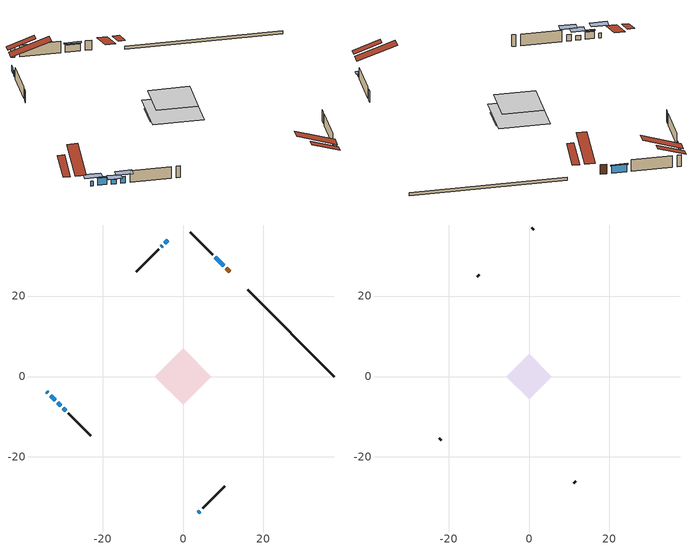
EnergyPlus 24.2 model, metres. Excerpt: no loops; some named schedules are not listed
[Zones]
conditioned space
 floor adiabatic (Floor2 construction): -5.14,0 0,5.14 5.14,0 0,-5.14 z0.61
 floor adiabatic (AdiabaticFloorConstruction): -7,0 0,7 7,0 0,-7 z0.61
 floor foundation (Slab1 construction): -5.39,1.62 -1.62,5.39 5.39,-1.62 1.62,-5.39 z0
 floor foundation (Slab2 construction): -4.63,0 0,4.63 4.63,0 0,-4.63 z0
 wall outside (AdiabaticWallConstruction 1): 11.67,26 10.78,26.89 z0.61:2.64
 wall outside (AdiabaticWallConstruction): -33.88,-3.79 -33.59,-4.08 z0.61:1.63; -3.79,33.88 -4.48,33.2 / -5.13,32.54 -5.44,32.24 z0.61:1.83; 3.79,-33.88 4.23,-33.45 z0.61:1.12; -32.94,-4.74 -31.75,-5.92 / 10.13,27.55 8.08,29.6 z0.61:2.13; -31.09,-6.58 -30.45,-7.23 z0.61:1.53; -29.79,-7.88 -29.18,-8.49 z0.61:1.98
 wall outside (Wall1 construction): 4.88,-32.79 10.44,-27.23 / -28.52,-9.15 -22.96,-14.71 / -6.09,31.58 -11.65,26.02 / 7.42,30.26 1.86,35.82 z0.61:3.05
 wall foundation (FoundationWall1 construction): 37.67,0 16.12,21.55 z0:0.61
 window (WindowConstruction 6): -33.88,-3.79 -33.59,-4.08 z0.61:1.62
 window (WindowConstruction 4): -3.79,33.88 -4.48,33.2 z0.61:1.83
 window (WindowConstruction 5): 3.79,-33.88 4.22,-33.45 z0.61:1.12
 window (WindowConstruction 7): -5.14,32.54 -5.43,32.24 z0.61:1.83
 window (WindowConstruction): -32.94,-4.74 -31.75,-5.92 z0.61:2.13
 window (WindowConstruction 1): -31.09,-6.58 -30.45,-7.23 z0.61:1.52
 window (WindowConstruction 2): -29.79,-7.88 -29.18,-8.49 z0.61:1.98
 window (WindowConstruction 3): 10.13,27.55 8.08,29.6 z0.61:2.13
 door (Door): 11.67,26 10.78,26.89 z0.61:2.64
 ceiling adiabatic (AdiabaticFloorConstruction): 0,-7 7,0 0,7 -7,0 z0.61
 roof outside (Roof1 construction): 1.01,-36.66,3.05 -2.83,-32.83,4.86 -3.84,-33.84,4.86 0,-37.67,3.05; -36.66,-1.01,3.05 -32.83,2.83,4.86 -33.84,3.84,4.86 -37.67,0,3.05; -1.01,36.66,3.05 2.83,32.83,4.86 3.84,33.84,4.86 0,37.67,3.05; 14.45,23.22,3.05 10.62,19.38,4.86 11.63,18.37,4.86 15.46,22.21,3.05
attic - vented
 floor to conditioned space (Floor1 construction Reversed): -5.72,0 0,5.72 5.72,0 0,-5.72 z3.05
 wall outside (Wall2 construction): 11.1,-26.57 11.64,-26.03 / -22.3,-15.37 -21.76,-15.91 / -12.31,25.36 -12.85,24.82 / 1.2,36.47 0.66,37.02 z0.61:3.05
 roof outside (Roof2 construction): 3.14,-34.54,3.05 -2.43,-28.97,5.67 -3.9,-30.44,5.67 1.67,-36.01,3.05; -34.54,-3.14,3.05 -28.97,2.43,5.67 -30.44,3.9,5.67 -36.01,-1.67,3.05; -3.14,34.54,3.05 2.43,28.97,5.67 3.9,30.44,5.67 -1.67,36.01,3.05; 12.33,25.35,3.05 6.76,19.78,5.67 8.23,18.31,5.67 13.8,23.88,3.05
shading: -32.52,-5.16 -34.96,-2.72 -36.03,-3.79 -33.59,-6.23 z3.15; 4.37,-33.31 3.65,-34.02 3.94,-34.32 4.66,-33.6 z1.32; -31.61,-6.07 -33.08,-4.6 -33.37,-4.89 -31.9,-6.36 z2.34; -29.8,-7.87 -31.74,-5.94 -32.81,-7.01 -30.88,-8.95 z2.44; -28.32,-9.36 -30.65,-7.02 -31.73,-8.1 -29.39,-10.43 z3.2; 7.93,29.74 10.27,27.41 10.56,27.7 8.22,30.03 z2.34
[Building]
Building 1: Terrain=Suburbs
[Site:Location]
Quebec Intl AP_QC: Latitude {deg}=46.8; Longitude {deg}=-71.38; Time Zone {hr}=-5; Elevation {m}=74; Keep Site Location Information=Yes
[Site:GroundTemperature:Shallow]
0.0108218, -2.24938, -2.43038, -1.3578, 2.94801, 7.23376, 10.9493, 13.303, 13.5029, 11.5886, 7.96783, 3.81355
[Site:WaterMainsTemperature]
Calculation Method=Schedule; Temperature Schedule=mains temperature schedule
[Material] Roughness=Rough; Thermal Absorptance=0.9
Name | Thickness {m} | Conductivity {W/m-K} | Density {kg/m3} | Specific Heat {J/kg-K} | Solar Absorptance | Visible Absorptance
asphalt or fiberglass shingles | 0.00635 | 0.162714 | 1121.4 | 1465.45 | 0.4 | 0.4
ceiling loosefill ins | 0.169333 | 0.0480833 | 16.02 | 1046.75 | 0.7 | 0.7
ceiling stud and cavity | 0.1397 | 0.136553 | 65.682 | 1177.47 | 0.7 | 0.7
concrete 4.0 in. | 0.1016 | 1.803125 | 2242.8 | 837.4 | 0.7 | 0.7
concrete 8.0 in. | 0.2032 | 1.803125 | 2242.8 | 837.4 | 0.7 | 0.7
door material | 0.04445 | 0.0451087 | 512.64 | 1214.23 | 0.7 | 0.7
exterior vertical ins | 0.0525934 | 0.029427 | 32.04 | 1214.23 | 0.7 | 0.7
floor covering | 0.0127 | 9.015625 | 54.468 | 1339.84 | 0.6 | 0.6
floor covering 1 | 0.0127 | 0.0433444 | 54.468 | 1339.84 | 0.6 | 0.6
floor rigid ins; wall rigid ins 1 | 0.512978 | 0.029427 | 32.04 | 1214.23 | 0.7 | 0.7
floor stud and cavity | 0.0889 | 0.234607 | 50.32683 | 1063.81 | 0.7 | 0.7
floor stud and cavity 1 | 0.1397 | 1.75129 | 37.0049 | 1207.88 | 0.7 | 0.7
furniture material conditioned space 1 | 0.1524 | 0.115458 | 640.8 | 1214.23 | 0.6 | 0.6
gypsum board | 0.0127 | 0.160291 | 801 | 837.4 | 0.6 | 0.6
gypsum board 1 | 0.0127 | 0.160291 | 801 | 837.4 | 0.7 | 0.7
osb sheathing 0.5 in. | 0.0127 | 0.115458 | 512.64 | 1214.23 | 0.7 | 0.7
osb sheathing 0.75 in. | 0.01905 | 0.115458 | 512.64 | 1214.23 | 0.7 | 0.7
roof rigid ins | 0.103632 | 0.029427 | 32.04 | 1214.23 | 0.7 | 0.7
roof stud and cavity | 0.2032 | 0.258291 | 78.34581 | 1123.46 | 0.7 | 0.7
wall rigid ins | 0.051816 | 0.029427 | 32.04 | 1214.23 | 0.7 | 0.7
wall stud and cavity | 0.1397 | 0.157107 | 139.0536 | 1170.24 | 0.7 | 0.7
wall stud and cavity 1 | 0.0889 | 6.1454 | 50.32683 | 1063.81 | 0.6 | 0.6
wall stud and cavity 2 | 0.0889 | 0.380278 | 52.3479 | 1209.89 | 0.7 | 0.7
wall stud and cavity 3 | 0.0889 | 0.391764 | 83.0341 | 1211.67 | 0.7 | 0.7
wood siding | 0.0254 | 0.102417 | 544.68 | 1172.36 | 0.4 | 0.4
wood siding 1 | 0.00254 | 0.102417 | 544.68 | 1172.36 | 0.4 | 0.4
wood siding 2; wood siding 3 | 0.0254 | 0.102417 | 544.68 | 1172.36 | 0.7 | 0.7
[WindowMaterial:SimpleGlazingSystem]
Name | U-Factor {W/m2-K} | Solar Heat Gain Coefficient
WindowMaterial | 2.14004 | 0.6
WindowMaterial 1 | 2.22521 | 0.52
WindowMaterial 2 | 2.200225 | 0.54
WindowMaterial 3 | 2.18206 | 0.56
WindowMaterial 4 | 2.74418 | 0.37
WindowMaterial 5 | 3.13937 | 0.43
WindowMaterial 6 | 3.04 | 0.45
[Construction]
AdiabaticFloorConstruction: floor stud and cavity 1, floor rigid ins, osb sheathing 0.75 in., floor covering 1
AdiabaticWallConstruction: wood siding 2, wall rigid ins 1, wall stud and cavity 2, gypsum board
AdiabaticWallConstruction 1: wood siding 3, wall rigid ins 1, wall stud and cavity 2, gypsum board
Door: door material
Floor1 construction Reversed: gypsum board, ceiling stud and cavity, ceiling loosefill ins
Floor2 construction: floor stud and cavity, floor covering
FoundationWall1 construction: concrete 8.0 in., gypsum board 1
furniture construction conditioned space 1: furniture material conditioned space 1
PartitionWallConstruction: gypsum board, wall stud and cavity 3, gypsum board
Roof1 construction: asphalt or fiberglass shingles, roof rigid ins, osb sheathing 0.75 in., roof stud and cavity, gypsum board
Roof2 construction: asphalt or fiberglass shingles
Slab1 construction; Slab2 construction: concrete 4.0 in.
Wall1 construction: wood siding, wall rigid ins, osb sheathing 0.5 in., wall stud and cavity, gypsum board
Wall2 construction: wood siding 1, wall stud and cavity 1
WindowConstruction: WindowMaterial
WindowConstruction 1: WindowMaterial 1
WindowConstruction 2; WindowConstruction 4: WindowMaterial 2
WindowConstruction 3: WindowMaterial 3
WindowConstruction 5: WindowMaterial 4
WindowConstruction 6: WindowMaterial 5
WindowConstruction 7: WindowMaterial 6
[Zone] Multiplier=1; Part of Total Floor Area=Yes
Name | Volume {m3}
attic - vented | 27.875
conditioned space | 224.3
[Space]
Name | Zone | Volume {m3}
attic - vented 1 | attic - vented | 27.875
conditioned space 1 | conditioned space | 224.3
[ZoneInfiltration:EffectiveLeakageArea]
infil attic - vented 1: Zone or Space=attic - vented 1; Schedule=Always On Discrete; Effective Air Leakage Area {cm2}=2414.77; Stack Coefficient=0.000352141; Wind Coefficient=1.26788e-05
[ZoneMixing]
whole house fan mix: Zone or Space=attic - vented; Schedule=Always On Continuous; Design Flow Rate Calculation Method=Flow/Zone; Design Flow Rate {m3/s}=0; Source Zone or Space=conditioned space
[SurfaceProperty:ExposedFoundationPerimeter] Exposed Perimeter Calculation Method=TotalExposedPerimeter
Name | Total Exposed Perimeter {m}
Slab1 | 30.48
Slab2 | 18.593
[InternalMass] Zone or ZoneList=conditioned space; Space or SpaceList=conditioned space 1
Name | Construction | Surface Area {m2}
furniture mass conditioned space 1 | furniture construction conditioned space 1 | 98.68
partition wall mass | PartitionWallConstruction | 193.86
[Lights]
interior lighting: Zone or ZoneList or Space or SpaceList=conditioned space 1; Schedule=interior lighting schedule; Design Level Calculation Method=LightingLevel; Lighting Level {W}=343.2; Return Air Fraction=0; Fraction Radiant=0.6; Fraction Visible=0.2; Fraction Replaceable=1
[People]
occupants: Zone or ZoneList or Space or SpaceList=conditioned space 1; Number of People Schedule=occupants schedule; Number of People Calculation Method=People; Number of People=3; Fraction Radiant=0.314171; Sensible Heat Fraction=0.56303; Activity Level Schedule=occupants activity schedule; Carbon Dioxide Generation Rate {m3/s-W}=0; Enable ASHRAE 55 Comfort Warnings=No; Mean Radiant Temperature Calculation Type=EnclosureAveraged
[ElectricEquipment] Zone or ZoneList or Space or SpaceList=conditioned space 1; Design Level Calculation Method=EquipmentLevel
Name | Schedule | Design Level {W} | Fraction Latent | Fraction Radiant | Fraction Lost
clothes dryer | clothes dryer schedule | 140.772 | 0.015 | 0.081 | 0.85
clothes washer | clothes washer schedule | 32.1985 | 0.03 | 0.162 | 0.7
cooking range | cooking range schedule | 215.147 | 0.08 | 0.432 | 0.2
dishwasher | dishwasher schedule | 66.8632 | 0.3 | 0.18 | 0.4
fridge | fridge schedule | 72.9452 | 0 | 0.6 | 0
mech vent bath fan 0 | mech vent bath fan 0 schedule | 50.2 | 0 | 0 | 1
mech vent house fan | mech vent house fan schedule | 0 | 0 | 0 | 1
mech vent house fan cfis | mech vent house fan cfis schedule | 0 | 0 | 0 | 0
mech vent range fan 0 | mech vent range fan 0 schedule | 57 | 0 | 0 | 1
misc plug loads | misc plug loads schedule | 494.7 | 0.045 | 0.513 | 0.1
whole house fan | Always On Discrete | 0 | 0 | 0 | 1
[OtherEquipment] Zone or ZoneList or Space or SpaceList=conditioned space 1; Design Level Calculation Method=EquipmentLevel
Name | Fuel Type | Schedule | Design Level {W} | Fraction Latent | Fraction Radiant | Fraction Lost
clothes dryer 1 | Electricity | clothes dryer schedule | 0 | 0.015 | 0.081 | 0.85
cooking range 1 | Electricity | cooking range schedule | 0 | 0.08 | 0.432 | 0.2
general water use latent | None | general water use schedule | 62.594 | 1 | 0 | 0
general water use sensible | None | general water use schedule | -61.6891 | 0 | 0.6 | 0
mech vent house fan latent load | None | Always On Discrete | 0 | 1 | 0 | 0
mech vent house fan sensible load | None | Always On Discrete | 0 | 0 | 0 | 0
water heater energy adjustment1 | Electricity | Always On Discrete | 0.01 | 0 | 0 | 1
[ZoneInfiltration:DesignFlowRate] Zone or ZoneList or Space or SpaceList=conditioned space 1; Schedule=Always On Discrete; Design Flow Rate Calculation Method=Flow/Zone; Design Flow Rate {m3/s}=0
infil flow; natural vent flow; whole house fan flow
[ZoneControl:Thermostat]
conditioned space Thermostat: Zone or ZoneList=conditioned space; Control Type Schedule=conditioned space Thermostat Schedule; Control 1=conditioned space temperature setpoint; Temperature Difference Between Cutout And Setpoint {deltaC}=0
[ZoneHVAC:Baseboard:Convective:Electric]
electric baseboard: Availability Schedule=Always On Discrete; Heating Design Capacity {W}=10734.9; Efficiency=1
[AirLoopHVAC:UnitarySystem]
unit heater unitary system: Control Type=Load; Controlling Zone or Thermostat Location=conditioned space; Dehumidification Control Type=None; Availability Schedule=Always On Discrete; Supply Fan=unit heater supply fan; Fan Placement=BlowThrough; Supply Air Fan Operating Mode Schedule=unit heater auto fan schedule; Heating Coil=unit heater htg coil; DX Heating Coil Sizing Ratio=1; Use DOAS DX Cooling Coil=No; Minimum Supply Air Temperature {C}=2; Latent Load Control=SensibleOnlyLoadControl; Cooling Supply Air Flow Rate Method=None; Heating Supply Air Flow Rate Method=SupplyAirFlowRate; Heating Supply Air Flow Rate {m3/s}=0.00141584; No Load Supply Air Flow Rate Method=SupplyAirFlowRate; No Load Supply Air Flow Rate {m3/s}=0; No Load Supply Air Flow Rate Control Set To Low Speed=Yes; Maximum Supply Air Temperature {C}=48.8889; Maximum Outdoor Dry-Bulb Temperature for Supplemental Heater Operation {C}=21; Ancillary On-Cycle Electric Power {W}=0; Ancillary Off-Cycle Electric Power {W}=0
[Fan:SystemModel]
unit heater supply fan: Availability Schedule=Always On Discrete; Design Maximum Air Flow Rate {m3/s}=0.00141584; Speed Control Method=Discrete; Electric Power Minimum Flow Rate Fraction=0.2; Design Pressure Rise {Pa}=500; Motor Efficiency=1; Motor In Air Stream Fraction=1; Design Electric Power Consumption {W}=Autosize; Design Power Sizing Method=PowerPerFlow; Electric Power Per Unit Flow Rate {W/(m3/s)}=28251.7; Electric Power Per Unit Flow Rate Per Unit Pressure {W/((m3/s)-Pa)}=1.66667; Fan Total Efficiency=0.7; Motor Loss Radiative Fraction=0; Number of Speeds=1; Speed Flow Fraction 1=1; Speed Electric Power Fraction 1=1
[Coil:Heating:Fuel]
unit heater htg coil: Availability Schedule=Always On Discrete; Fuel Type=OtherFuel1; Burner Efficiency=0.3; Nominal Capacity {W}=0.293071; On Cycle Parasitic Electric Load {W}=0; Off Cycle Parasitic Fuel Load {W}=0
[Zone equipment]
conditioned space: electric baseboard, unit heater unitary system
[Foundation:Kiva] Initial Indoor Air Temperature {C}=18; Wall Depth Below Slab {m}=0.2032
Name | Wall Height Above Grade {m} | Custom Block Material Name 1 | Custom Block Depth 1 {m} | Custom Block X Position 1 {m} | Custom Block Z Position 1 {m}
Foundation Kiva 1 | 0.609996 | exterior vertical ins | 0.609996 | 0.2159 | 0
Foundation Kiva 2 | 0.1016
[Foundation:Kiva:Settings]
Soil Conductivity {W/m-K}=0.849921; Soil Density {kg/m3}=1842.3; Soil Specific Heat {J/kg-K}=418.7; Ground Solar Absorptivity=0.9; Ground Thermal Absorptivity=0.9; Ground Surface Roughness {m}=0.03; Far-Field Width {m}=40; Deep-Ground Boundary Condition=ZeroFlux; Deep-Ground Depth {m}=40; Minimum Cell Dimension {m}=0.2; Maximum Cell Growth Coefficient=3; Simulation Timestep=Timestep
[Exterior:Lights]
exterior lighting: Schedule=exterior lighting schedule; Design Level {W}=75.6
[EnergyManagementSystem:GlobalVariable]
infil_program_Qfan
infil_program_Qinf
natural_vent_program_Qnv
natural_vent_program_Qwhf
[EnergyManagementSystem:Sensor]
Name | Output:Variable or Output:Meter Index Key | Output:Variable or Output:Meter
airflow_gain | infil flow | Infiltration Sensible Heat Gain Energy
airflow_gain_1 | natural vent flow | Infiltration Sensible Heat Gain Energy
airflow_gain_2 | whole house fan flow | Infiltration Sensible Heat Gain Energy
airflow_loss | infil flow | Infiltration Sensible Heat Loss Energy
airflow_loss_1 | natural vent flow | Infiltration Sensible Heat Loss Energy
airflow_loss_2 | whole house fan flow | Infiltration Sensible Heat Loss Energy
clg_load_cond |  | Cooling:EnergyTransfer:Zone:CONDITIONED SPACE
clg_sp_s; clg_sp_s_1 | cooling setpoint | Schedule Value
clothes_dryer_exhaust_0_sch_s | clothes dryer exhaust 0 schedule | Schedule Value
conditioned_space_clg_unmet_s | conditioned space | Zone Cooling Setpoint Not Met Time
conditioned_space_htg_unmet_s | conditioned space | Zone Heating Setpoint Not Met Time
cool_season | cooling season schedule | Schedule Value
fridge_tin_s | conditioned space | Zone Mean Air Temperature
htg_load_cond |  | Heating:EnergyTransfer:Zone:CONDITIONED SPACE
htg_sp_s; htg_sp_s_1 | heating setpoint | Schedule Value
ig_ee_conv | clothes dryer | Electric Equipment Convective Heating Energy
ig_ee_conv_2 | cooking range | Electric Equipment Convective Heating Energy
ig_ee_conv_4 | fridge | Electric Equipment Convective Heating Energy
ig_ee_conv_5 | misc plug loads | Electric Equipment Convective Heating Energy
ig_ee_conv_6 | whole house fan | Electric Equipment Convective Heating Energy
ig_ee_rad | clothes dryer | Electric Equipment Radiant Heating Energy
ig_ee_rad_2 | cooking range | Electric Equipment Radiant Heating Energy
ig_ee_rad_4 | fridge | Electric Equipment Radiant Heating Energy
ig_ee_rad_5 | misc plug loads | Electric Equipment Radiant Heating Energy
ig_ee_rad_6 | whole house fan | Electric Equipment Radiant Heating Energy
ig_lgt_conv | interior lighting | Lights Convective Heating Energy
ig_lgt_rad | interior lighting | Lights Radiant Heating Energy
ig_lgt_vis | interior lighting | Lights Visible Radiation Heating Energy
ig_oe_conv | clothes dryer 1 | Other Equipment Convective Heating Energy
ig_oe_conv_1 | cooking range 1 | Other Equipment Convective Heating Energy
ig_oe_conv_2 | general water use latent | Other Equipment Convective Heating Energy
ig_oe_conv_3 | general water use sensible | Other Equipment Convective Heating Energy
ig_oe_conv_4 | water heater energy adjustment1 | Other Equipment Convective Heating Energy
ig_oe_rad | clothes dryer 1 | Other Equipment Radiant Heating Energy
ig_oe_rad_1 | cooking range 1 | Other Equipment Radiant Heating Energy
ig_oe_rad_2 | general water use latent | Other Equipment Radiant Heating Energy
ig_oe_rad_3 | general water use sensible | Other Equipment Radiant Heating Energy
ig_oe_rad_4 | water heater energy adjustment1 | Other Equipment Radiant Heating Energy
ig_ppl_conv | occupants | People Convective Heating Energy
ig_ppl_rad | occupants | People Radiant Heating Energy
im_conv | furniture mass conditioned space 1 | Surface Inside Face Convection Heat Gain Energy
im_conv_1 | partition wall mass | Surface Inside Face Convection Heat Gain Energy
im_ig | furniture mass conditioned space 1 | Surface Inside Face Internal Gains Radiation Heat Gain Energy
im_ig_1 | partition wall mass | Surface Inside Face Internal Gains Radiation Heat Gain Energy
im_lgt | furniture mass conditioned space 1 | Surface Inside Face Lights Radiation Heat Gain Energy
im_lgt_1 | partition wall mass | Surface Inside Face Lights Radiation Heat Gain Energy
im_sol | furniture mass conditioned space 1 | Surface Inside Face Solar Radiation Heat Gain Energy
im_sol_1 | partition wall mass | Surface Inside Face Solar Radiation Heat Gain Energy
im_surf | furniture mass conditioned space 1 | Surface Inside Face Net Surface Thermal Radiation Heat Gain Energy
im_surf_1 | partition wall mass | Surface Inside Face Net Surface Thermal Radiation Heat Gain Energy
mech_vent_bath_fan_0_sch_s | mech vent bath fan 0 schedule | Schedule Value
mech_vent_range_fan_0_sch_s | mech vent range fan 0 schedule | Schedule Value
mv_conv | mech vent bath fan 0 | Electric Equipment Convective Heating Energy
mv_conv_1 | mech vent house fan | Electric Equipment Convective Heating Energy
mv_conv_2 | mech vent house fan cfis | Electric Equipment Convective Heating Energy
mv_conv_3 | mech vent range fan 0 | Electric Equipment Convective Heating Energy
mv_conv_4 | mech vent house fan latent load | Other Equipment Convective Heating Energy
mv_conv_5 | mech vent house fan sensible load | Other Equipment Convective Heating Energy
mv_rad | mech vent bath fan 0 | Electric Equipment Radiant Heating Energy
mv_rad_1 | mech vent house fan | Electric Equipment Radiant Heating Energy
mv_rad_2 | mech vent house fan cfis | Electric Equipment Radiant Heating Energy
mv_rad_3 | mech vent range fan 0 | Electric Equipment Radiant Heating Energy
mv_rad_4 | mech vent house fan latent load | Other Equipment Radiant Heating Energy
mv_rad_5 | mech vent house fan sensible load | Other Equipment Radiant Heating Energy
natural_vent_s | natural vent schedule | Schedule Value
out_pb_s |  | Site Outdoor Air Barometric Pressure
out_wt_s |  | Site Outdoor Air Humidity Ratio
site_vw_s |  | Site Wind Speed
ss_back_out | Window1 | Surface Window Shortwave from Zone Back Out Window Heat Transfer Rate
ss_back_out_1 | Window10 | Surface Window Shortwave from Zone Back Out Window Heat Transfer Rate
ss_back_out_2 | Window11 | Surface Window Shortwave from Zone Back Out Window Heat Transfer Rate
ss_back_out_3 | Window3 | Surface Window Shortwave from Zone Back Out Window Heat Transfer Rate
ss_back_out_4 | Window4 | Surface Window Shortwave from Zone Back Out Window Heat Transfer Rate
ss_back_out_5 | Window5 | Surface Window Shortwave from Zone Back Out Window Heat Transfer Rate
ss_back_out_6 | Window6 | Surface Window Shortwave from Zone Back Out Window Heat Transfer Rate
ss_back_out_7 | Window7 | Surface Window Shortwave from Zone Back Out Window Heat Transfer Rate
ss_conv | Door1 | Surface Inside Face Convection Heat Gain Energy
ss_conv_1 | Window1 | Surface Inside Face Convection Heat Gain Energy
ss_conv_2 | Window10 | Surface Inside Face Convection Heat Gain Energy
ss_conv_3 | Window11 | Surface Inside Face Convection Heat Gain Energy
ss_conv_4 | Window3 | Surface Inside Face Convection Heat Gain Energy
ss_conv_5 | Window4 | Surface Inside Face Convection Heat Gain Energy
ss_conv_6 | Window5 | Surface Inside Face Convection Heat Gain Energy
ss_conv_7 | Window6 | Surface Inside Face Convection Heat Gain Energy
ss_conv_8 | Window7 | Surface Inside Face Convection Heat Gain Energy
ss_ig | Door1 | Surface Inside Face Internal Gains Radiation Heat Gain Energy
ss_ig_1 | Window1 | Surface Inside Face Internal Gains Radiation Heat Gain Energy
ss_ig_2 | Window10 | Surface Inside Face Internal Gains Radiation Heat Gain Energy
ss_ig_3 | Window11 | Surface Inside Face Internal Gains Radiation Heat Gain Energy
ss_ig_4 | Window3 | Surface Inside Face Internal Gains Radiation Heat Gain Energy
ss_ig_5 | Window4 | Surface Inside Face Internal Gains Radiation Heat Gain Energy
ss_ig_6 | Window5 | Surface Inside Face Internal Gains Radiation Heat Gain Energy
ss_ig_7 | Window6 | Surface Inside Face Internal Gains Radiation Heat Gain Energy
ss_ig_8 | Window7 | Surface Inside Face Internal Gains Radiation Heat Gain Energy
ss_lgt | Door1 | Surface Inside Face Lights Radiation Heat Gain Energy
ss_sol | Door1 | Surface Inside Face Solar Radiation Heat Gain Energy
ss_surf | Door1 | Surface Inside Face Net Surface Thermal Radiation Heat Gain Energy
ss_surf_1 | Window1 | Surface Inside Face Net Surface Thermal Radiation Heat Gain Energy
ss_surf_2 | Window10 | Surface Inside Face Net Surface Thermal Radiation Heat Gain Energy
ss_surf_3 | Window11 | Surface Inside Face Net Surface Thermal Radiation Heat Gain Energy
ss_surf_4 | Window3 | Surface Inside Face Net Surface Thermal Radiation Heat Gain Energy
ss_surf_5 | Window4 | Surface Inside Face Net Surface Thermal Radiation Heat Gain Energy
ss_surf_6 | Window5 | Surface Inside Face Net Surface Thermal Radiation Heat Gain Energy
ss_surf_7 | Window6 | Surface Inside Face Net Surface Thermal Radiation Heat Gain Energy
ss_surf_8 | Window7 | Surface Inside Face Net Surface Thermal Radiation Heat Gain Energy
ss_trans_in | Window1 | Surface Window Transmitted Solar Radiation Rate
ss_trans_in_1 | Window10 | Surface Window Transmitted Solar Radiation Rate
ss_trans_in_2 | Window11 | Surface Window Transmitted Solar Radiation Rate
ss_trans_in_3 | Window3 | Surface Window Transmitted Solar Radiation Rate
ss_trans_in_4 | Window4 | Surface Window Transmitted Solar Radiation Rate
ss_trans_in_5 | Window5 | Surface Window Transmitted Solar Radiation Rate
ss_trans_in_6 | Window6 | Surface Window Transmitted Solar Radiation Rate
ss_trans_in_7 | Window7 | Surface Window Transmitted Solar Radiation Rate
ss_trans_out | Window1 | Surface Inside Face Initial Transmitted Diffuse Transmitted Out Window Solar Radiation Rate
ss_trans_out_1 | Window10 | Surface Inside Face Initial Transmitted Diffuse Transmitted Out Window Solar Radiation Rate
ss_trans_out_2 | Window11 | Surface Inside Face Initial Transmitted Diffuse Transmitted Out Window Solar Radiation Rate
ss_trans_out_3 | Window3 | Surface Inside Face Initial Transmitted Diffuse Transmitted Out Window Solar Radiation Rate
ss_trans_out_4 | Window4 | Surface Inside Face Initial Transmitted Diffuse Transmitted Out Window Solar Radiation Rate
ss_trans_out_5 | Window5 | Surface Inside Face Initial Transmitted Diffuse Transmitted Out Window Solar Radiation Rate
ss_trans_out_6 | Window6 | Surface Inside Face Initial Transmitted Diffuse Transmitted Out Window Solar Radiation Rate
ss_trans_out_7 | Window7 | Surface Inside Face Initial Transmitted Diffuse Transmitted Out Window Solar Radiation Rate
s_conv | Floor1 | Surface Inside Face Convection Heat Gain Energy
s_conv_1 | Floor2 | Surface Inside Face Convection Heat Gain Energy
s_conv_10 | Slab2 | Surface Inside Face Convection Heat Gain Energy
s_conv_11 | Wall1:135 | Surface Inside Face Convection Heat Gain Energy
s_conv_12 | Wall1:225 | Surface Inside Face Convection Heat Gain Energy
s_conv_13 | Wall1:315 | Surface Inside Face Convection Heat Gain Energy
s_conv_14 | Wall1:45 | Surface Inside Face Convection Heat Gain Energy
s_conv_2 | FoundationWall1 | Surface Inside Face Convection Heat Gain Energy
s_conv_3 | inferred conditioned ceiling | Surface Inside Face Convection Heat Gain Energy
s_conv_4 | inferred conditioned floor | Surface Inside Face Convection Heat Gain Energy
s_conv_5 | Roof1:135 | Surface Inside Face Convection Heat Gain Energy
s_conv_6 | Roof1:225 | Surface Inside Face Convection Heat Gain Energy
s_conv_7 | Roof1:315 | Surface Inside Face Convection Heat Gain Energy
s_conv_8 | Roof1:45 | Surface Inside Face Convection Heat Gain Energy
s_conv_9 | Slab1 | Surface Inside Face Convection Heat Gain Energy
s_ig | Floor1 | Surface Inside Face Internal Gains Radiation Heat Gain Energy
s_ig_1 | Floor2 | Surface Inside Face Internal Gains Radiation Heat Gain Energy
s_ig_10 | Slab2 | Surface Inside Face Internal Gains Radiation Heat Gain Energy
s_ig_11 | Wall1:135 | Surface Inside Face Internal Gains Radiation Heat Gain Energy
s_ig_12 | Wall1:225 | Surface Inside Face Internal Gains Radiation Heat Gain Energy
s_ig_13 | Wall1:315 | Surface Inside Face Internal Gains Radiation Heat Gain Energy
